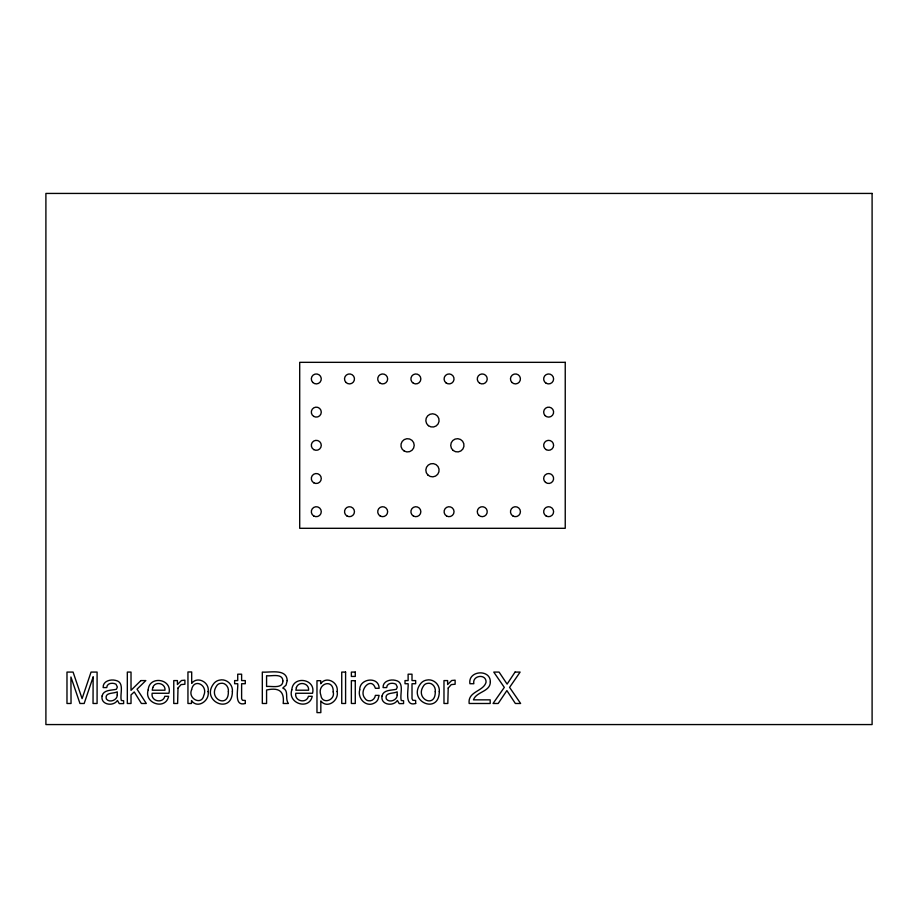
<?xml version="1.0" encoding="UTF-8"?>
<svg xmlns="http://www.w3.org/2000/svg" width="918" height="918" viewBox="0 0 918 918"><rect width="100%" height="100%" fill="white"/><g stroke="black" fill="none" stroke-linecap="round" stroke-linejoin="round"><path stroke-width="1.38" d="M93.131 676.991L93.039 703.486L97.09 703.486L97.09 672.079L91.054 672.079L82.092 698.632L73.073 672.079L66.98 672.079L66.98 703.486L71.042 703.486L70.927 676.991L79.958 703.486L84.169 703.486L93.131 676.991M333.211 691.897C335.518 700.388 322.011 704.886 320.875 695.293C316.549 683.462 333.796 677.989 333.211 691.897M191.598 689.716C187.616 698.598 201.696 705.919 203.785 695.454C208.409 685.241 193.859 677.576 191.598 689.716M208.111 691.598C209.912 700.698 197.485 709.293 191.495 700.56L191.495 703.486L187.949 703.486L187.949 671.965L191.69 671.965L191.69 683.371C197.531 675.591 209.924 682.51 208.111 691.598M232.38 691.552C232.22 715.512 199.757 700.985 213.974 683.348A9.455 9.455 0 0 1 219.494 680.135C226.39 678.413 233.149 684.541 232.38 691.552M359.718 689.82C357.228 698.414 366.121 707.789 374.555 702.97A7.86 7.86 0 0 0 378.021 699.321L379.134 695.385L375.393 695.385C374.946 698.827 371.744 701.627 368.21 700.709A4.716 4.716 0 0 1 365.089 698.506C357.986 690.726 371.124 675.728 375.393 688.282L379.134 688.282C378.985 676.027 359.34 678.31 359.718 689.82M439.297 691.552C439.125 715.512 406.663 700.985 420.88 683.348A9.455 9.455 0 0 1 426.411 680.135C433.296 678.413 440.066 684.541 439.297 691.552M148.211 689.843C143.587 703.36 165.619 710.601 168.614 696.303L164.827 696.303C162.968 703.922 150.586 701.386 152.147 693.262L168.935 693.262C172.607 678.712 149.118 675.235 148.211 689.843M291.821 689.843C287.196 703.36 309.24 710.601 312.223 696.303L308.448 696.303C306.578 703.922 294.196 701.386 295.768 693.262L312.545 693.262C316.228 678.712 292.727 675.235 291.821 689.843M337.135 691.529C339.155 700.56 327.175 709.247 320.83 700.916L320.83 712.62L316.974 712.62L316.974 680.697L320.715 680.697L320.715 683.726C326.292 675.533 338.834 682.464 337.135 691.529M282.893 680.949C282.974 689.085 271.315 685.895 266.576 686.469L266.576 675.728C271.303 676.463 282.687 672.837 282.893 680.949M102.105 695.97C100.314 704.795 113.258 706.917 117.447 700.457L119.271 703.624L123.643 703.59L123.643 700.755L121.348 700.514C119.524 694.387 125.1 682.303 115.691 680.41C110.573 679.01 102.724 681.053 103.16 687.582L106.752 687.582C106.844 682.958 112.753 682.464 115.955 684.162L117.355 687.02L116.437 689.246C111.663 690.52 103.39 689.567 102.105 695.97M382.049 695.97C380.259 704.795 393.191 706.917 397.379 700.457L399.215 703.624L403.576 703.59L403.576 700.755L401.281 700.514C399.456 694.387 405.033 682.303 395.635 680.41C390.506 679.01 382.668 681.053 383.093 687.582L386.685 687.582C386.788 682.958 392.686 682.464 395.899 684.162L397.299 687.02L396.369 689.246C391.596 690.52 383.334 689.567 382.049 695.97M490.338 681.936C490.292 691.931 476.281 691.529 473.459 699.849L490.189 699.849L490.189 703.486L469.167 703.486C467.549 691.288 483.671 691.529 486.081 682.108C486.23 673.41 472.047 675.315 473.826 683.726L469.913 683.726C467.767 670.392 490.568 668.82 490.338 681.936M228.364 691.667C228.72 709.006 207.709 698.839 216.602 685.975A5.233 5.233 0 0 1 220.091 683.451C225.094 682.017 229.007 686.916 228.364 691.667M435.27 691.667C435.625 709.006 414.626 698.839 423.508 685.975A5.233 5.233 0 0 1 426.996 683.451C432.011 682.017 435.912 686.916 435.27 691.667M287.208 680.548L286.049 685.161L282.778 688.052C288.745 690.221 285.418 697.646 287.575 702.086L288.413 703.486L283.192 703.486C284.58 691.208 278.969 687.249 266.576 690.015L266.576 703.486L262.318 703.486L262.318 672.079C269.743 672.791 286.76 668.27 287.208 680.548M117.252 694.937C117.561 700.17 109.253 703.28 106.304 698.885C104.549 692.08 113.557 693.87 117.252 691.839L117.252 694.937M397.184 694.937C397.494 700.17 389.186 703.28 386.249 698.885C384.481 692.08 393.489 693.87 397.184 691.839L397.184 694.937M178.012 688.018L177.622 703.486L173.766 703.486L173.766 680.582L177.426 680.582L177.426 684.541L181.512 680.49L184.908 680.181L184.908 684.243L181.076 684.599L178.012 688.018M448.214 688.018L447.823 703.486L443.979 703.486L443.979 680.582L447.628 680.582L447.628 684.541L451.725 680.49L455.121 680.181L455.121 684.243L451.277 684.599L448.214 688.018M152.79 687.513L152.25 690.21L164.976 690.21C165.733 683.095 154.993 680.823 152.79 687.513M296.399 687.513L295.871 690.21L308.597 690.21C309.343 683.095 298.614 680.823 296.399 687.513M515.055 672.079L507.103 684.094L499.082 672.079L493.758 672.079L504.303 687.387L493.046 703.486L498.187 703.486L506.885 690.577L515.354 703.486L520.632 703.486L509.582 687.387L520.127 672.079L515.055 672.079M140.902 680.582L131.022 690.313L131.022 672.079L127.327 672.079L127.327 703.486L131.022 703.486L131.022 694.892L134.246 691.942L141.395 703.486L146.306 703.486L137.046 689.166L145.824 680.582L140.902 680.582M245.278 703.486C233.597 706.871 238.313 689.556 237.728 683.726L234.629 683.726L234.629 680.582L237.728 680.582L237.728 674.191L241.618 674.191L241.618 680.582L245.278 680.582L245.278 683.726L241.618 683.726L241.618 698.678L242.432 700.285L245.278 700.457L245.278 703.486M415.659 703.486C403.977 706.871 408.694 689.556 408.12 683.726L405.01 683.726L405.01 680.582L408.12 680.582L408.12 674.191L412.01 674.191L412.01 680.582L415.659 680.582L415.659 683.726L412.01 683.726L412.01 698.678L412.813 700.285L415.659 700.457L415.659 703.486M872.1 193.434L45.9 193.434L45.9 724.566L872.1 724.566L872.1 193.434M565.236 362.335L299.704 362.335L299.704 528.298L565.236 528.298L565.236 362.335M345.593 672.079L341.737 672.079L341.737 703.486L345.593 703.486L345.593 672.079M355.277 672.079L351.364 672.079L351.364 676.44L355.277 676.44L355.277 672.079M355.277 680.697L351.364 680.697L351.364 703.486L355.277 703.486L355.277 680.697M313.807 516.008A4.98 4.98 0 0 0 321.277 511.705A4.98 4.98 0 0 0 313.807 507.39A4.98 4.98 0 0 0 313.807 516.008M546.141 516.008A4.98 4.98 0 0 0 553.611 511.705A4.98 4.98 0 0 0 546.141 507.39A4.98 4.98 0 0 0 546.141 516.008M545.521 482.386A4.98 4.98 0 0 0 553.554 479.265A4.98 4.98 0 0 0 546.83 473.872A4.98 4.98 0 0 0 545.521 482.386M312.774 382.45A4.98 4.98 0 0 0 321.105 380.224A4.98 4.98 0 0 0 315.012 374.119A4.98 4.98 0 0 0 312.774 382.45M380.19 516.008A4.98 4.98 0 0 0 387.66 511.705A4.98 4.98 0 0 0 380.19 507.39A4.98 4.98 0 0 0 380.19 516.008M345.971 382.45A4.98 4.98 0 0 0 354.302 380.224A4.98 4.98 0 0 0 348.197 374.119A4.98 4.98 0 0 0 345.971 382.45M313.807 416.439A4.98 4.98 0 0 0 321.277 412.125A4.98 4.98 0 0 0 313.807 407.81A4.98 4.98 0 0 0 313.807 416.439M313.807 449.625A4.98 4.98 0 0 0 321.277 445.322A4.98 4.98 0 0 0 313.807 441.007A4.98 4.98 0 0 0 313.807 449.625M428.408 425.677A6.633 6.633 0 0 0 439.045 421.316A6.633 6.633 0 0 0 429.957 414.282A6.633 6.633 0 0 0 428.408 425.677M453.09 450.394A6.633 6.633 0 0 0 463.9 446.481A6.633 6.633 0 0 0 455.099 439.079A6.633 6.633 0 0 0 453.09 450.394M446.573 516.008A4.98 4.98 0 0 0 454.043 511.705A4.98 4.98 0 0 0 446.573 507.39A4.98 4.98 0 0 0 446.573 516.008M413.375 516.008A4.98 4.98 0 0 0 420.846 511.705A4.98 4.98 0 0 0 413.375 507.39A4.98 4.98 0 0 0 413.375 516.008M313.807 482.822A4.98 4.98 0 0 0 321.277 478.507A4.98 4.98 0 0 0 313.807 474.193A4.98 4.98 0 0 0 313.807 482.822M546.141 449.625A4.98 4.98 0 0 0 553.611 445.322A4.98 4.98 0 0 0 546.141 441.007A4.98 4.98 0 0 0 546.141 449.625M511.923 382.45A4.98 4.98 0 0 0 520.254 380.224A4.98 4.98 0 0 0 514.16 374.119A4.98 4.98 0 0 0 511.923 382.45M380.19 383.242A4.98 4.98 0 0 0 387.66 378.939A4.98 4.98 0 0 0 380.19 374.624A4.98 4.98 0 0 0 380.19 383.242M413.375 383.242A4.98 4.98 0 0 0 420.846 378.939A4.98 4.98 0 0 0 413.375 374.624A4.98 4.98 0 0 0 413.375 383.242M427.845 474.973A6.633 6.633 0 0 0 438.907 471.841A6.633 6.633 0 0 0 430.657 463.819A6.633 6.633 0 0 0 427.845 474.973M445.976 382.84A4.98 4.98 0 0 0 453.985 379.65A4.98 4.98 0 0 0 447.227 374.303A4.98 4.98 0 0 0 445.976 382.84M404.253 451.071A6.633 6.633 0 0 0 414.213 445.322A6.633 6.633 0 0 0 404.253 439.573A6.633 6.633 0 0 0 404.253 451.071M479.598 383.15A4.98 4.98 0 0 0 487.228 379.134A4.98 4.98 0 0 0 479.93 374.533A4.98 4.98 0 0 0 479.598 383.15M512.955 516.008A4.98 4.98 0 0 0 520.426 511.705A4.98 4.98 0 0 0 512.955 507.39A4.98 4.98 0 0 0 512.955 516.008M478.737 515.216A4.98 4.98 0 0 0 487.068 512.99A4.98 4.98 0 0 0 480.963 506.885A4.98 4.98 0 0 0 478.737 515.216M347.004 516.008A4.98 4.98 0 0 0 354.463 511.705A4.98 4.98 0 0 0 347.004 507.39A4.98 4.98 0 0 0 347.004 516.008M546.141 383.242A4.98 4.98 0 0 0 553.611 378.939A4.98 4.98 0 0 0 546.141 374.624A4.98 4.98 0 0 0 546.141 383.242M545.12 415.647A4.98 4.98 0 0 0 553.451 413.41A4.98 4.98 0 0 0 547.346 407.317A4.98 4.98 0 0 0 545.12 415.647"/></g></svg>
